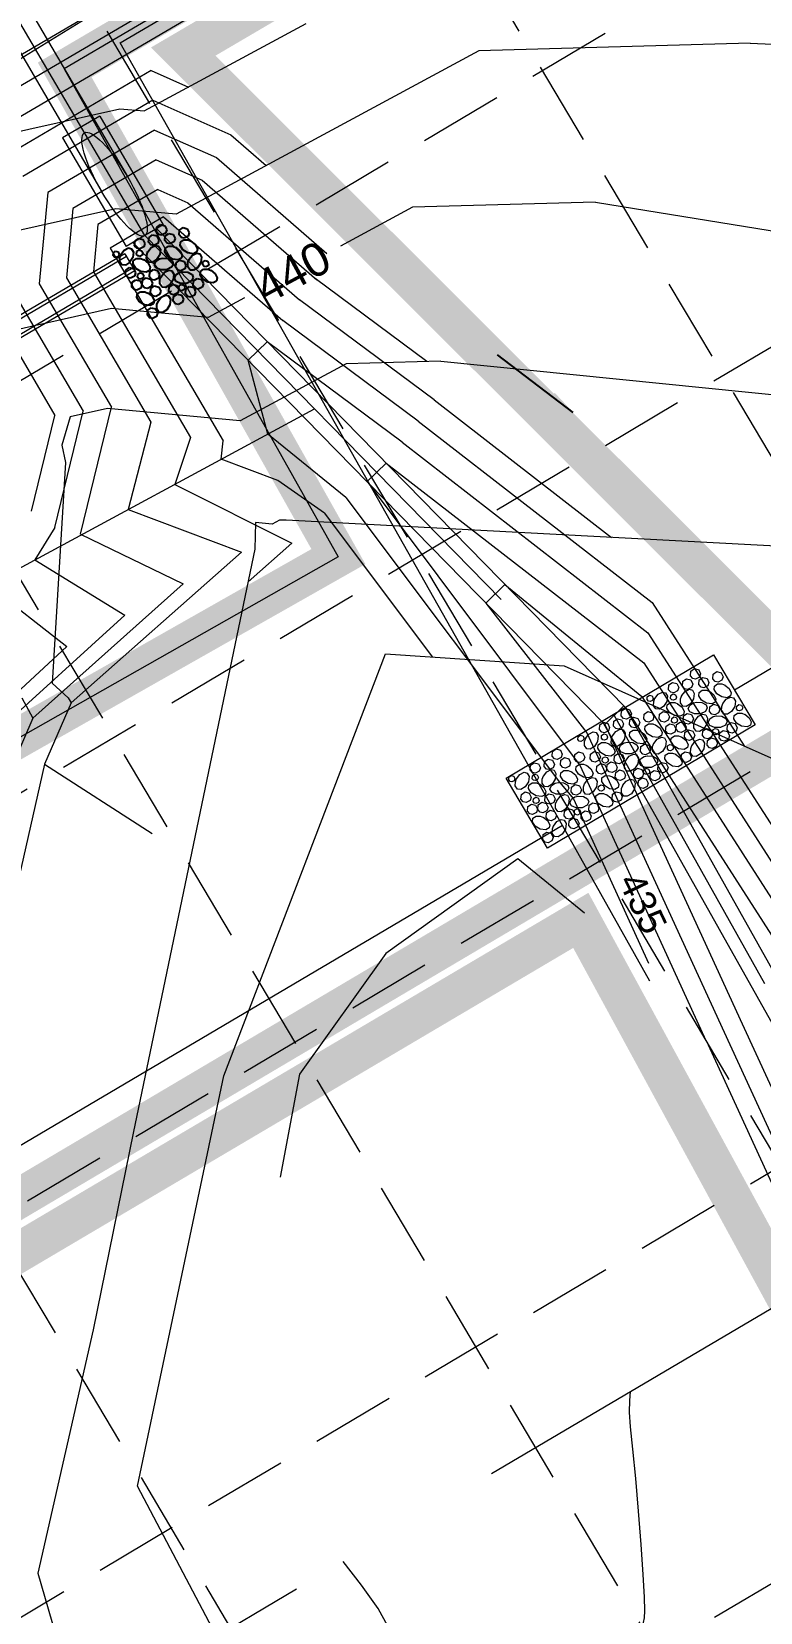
# Model space of a CAD drawing. Header units: inches. Extents: x 2527773 to 2531821, y 6906669 to 6910268.
# Drawn here: x 2529544.3 to 2529654.4, y 6908006.8 to 6908245.6 of the extents above; entities that cross this region are included whole.
import ezdxf
from ezdxf.enums import TextEntityAlignment as Align

# ---------------------------------------------------------------- set-up
doc = ezdxf.new("R2010")
doc.units = ezdxf.units.IN
doc.header["$MEASUREMENT"] = 0
for name, pattern in [('DASHED', [0.2286, 0.1524, -0.0762]), ('DGN Style 2', [85.538802, 51.323281, -34.215521]), ('DGN Style 4', [136.947622, 68.431042, -34.215521, 0.085539, -34.215521]), ('DGN Style 7', [171.077604, 76.984922, -34.215521, 25.661641, -34.215521]), ('HIDDEN', [0.009525, 0.00635, -0.003175])]:
    doc.linetypes.add(name, pattern=pattern)
for name, color, linetype, lineweight in [('CE-GRAD-CHAN-FLOW', 93, 'Continuous', 30), ('CE-GRADE-25128 - CE-GRAD-CHAN-FLOW', 93, 'Continuous', 30), ('CE-GRADE-25128 - CE-GRAD-CONT-MAJR-LABL-STD1', 1, 'Continuous', 30), ('CE-GRADE-25128 - CE-GRAD-CONT-MAJR-LINE', 1, 'Continuous', 80), ('CE-GRADE-25128 - CE-GRAD-CONT-MINR-LINE', 40, 'Continuous', 53), ('CE-GRADE-25128 - CE-GRAD-FLOW', 40, 'Continuous', 30), ('CE-PUTIL-25128 - CE-UTIL-STRM-RCP-CL3-48IN', 251, 'DGN Style 4', 13), ('CE-PUTIL-25128 - CE-UTIL-STRM-WALL', 251, 'Continuous', 13), ('CE-SITE-25128 - a-paving', 251, 'Continuous', 0), ('EC-SILTFENCE', 6, 'Continuous', 106), ('Level 13', 7, 'Continuous', 0), ('Level 55', 7, 'Continuous', 0), ('SV-topo-25128(old) - SV-TOPO-CONT-MINR-LINE', 253, 'DGN Style 2', 0)]:
    doc.layers.add(name, color=color, linetype=linetype, lineweight=lineweight)
for name, color, linetype in [('GRID', 254, 'HIDDEN'), ('LIMITS OF DISTURBANCE', 1, 'HIDDEN'), ('SILT FENCE', 200, 'Continuous')]:
    doc.layers.add(name, color=color, linetype=linetype)
doc.layers.add('SF-SHTS-CLIP-BDRY', color=253, linetype='DGN Style 2', lineweight=13, plot=False)
doc.styles.add('SC Dimension Text', font='Font 001.shx', dxfattribs={"height": 0.01})
doc.styles.get("Standard").update_dxf_attribs({"font": 'ARIAL.TTF'})
doc.styles.add('Style-Halff Sans', font='')
doc.styles.get('Style-Halff Sans').set_extended_font_data('Halff Sans')
doc.dimstyles.get("Standard").update_dxf_attribs({"dimtxt": 0.18, "dimasz": 0.18, "dimexe": 0.18, "dimexo": 0.0625, "dimgap": 0.09, "dimtad": 0, "dimtih": 1, "dimtoh": 1, "dimdec": 4, "dimzin": 0, "dimdsep": 46, "dimtxsty": 'SC Dimension Text', "dimcen": 0.09, "dimadec": 0, "dimazin": 0, "dimtfac": 1, "dimtdec": 4, "dimtofl": 0, "dimtmove": 0, "dimatfit": 3, "dimfxl": 0, "dimtolj": 1, "dimtzin": 0, "dimarcsym": 0})

# ---------------------------------------------------------------- blocks, each defined once
blk = doc.blocks.new('GRAVEL_1')
at = {"color": 0, "linetype": 'ByBlock', "lineweight": -2, "flags": 128}
for points in [[(1.8288, 66.672), (3.2814, 68.7384), (5.5998, 68.8698), (7.2108, 67.1994), (6.9786, 64.8576), (5.5458, 63.666), (3.2562, 63.8316), (2.1798, 64.8774), (1.8306, 66.672)], [(8.1, 64.0206), (12.627, 65.8152), (16.7868, 65.457), (18.7632, 63.5778), (18.7002, 60.2028), (15.6996, 56.367), (11.0646, 54.0486), (6.6942, 53.973), (4.2354, 55.7208), (4.0014, 59.2002), (5.9976, 62.3142), (8.2836, 64.1376)], [(20.0144, 57.0616), (21.467, 59.1262), (23.7854, 59.2594), (25.3982, 57.5872), (25.1642, 55.2472), (23.7332, 54.0556), (21.4436, 54.2212), (20.3654, 55.2652), (20.0162, 57.0598)], [(22.4388, 64.4616), (24.8598, 67.905), (28.7226, 68.1264), (31.41, 65.34), (31.0212, 61.4376), (28.6344, 59.4522), (24.8184, 59.7294), (23.0238, 61.47), (22.4406, 64.4616)], [(29.497, 53.9612), (34.024, 55.7558), (38.1838, 55.3958), (40.1602, 53.5166), (40.0972, 50.1416), (37.0966, 46.3076), (32.4598, 43.9892), (28.0912, 43.9118), (25.6306, 45.6596), (25.3984, 49.1408), (27.3946, 52.253), (29.6806, 54.0764)], [(34.5192, 60.86), (36.9384, 64.3034), (40.803, 64.523), (43.4904, 61.7384), (43.1016, 57.836), (40.7148, 55.8506), (36.8988, 56.126), (35.1042, 57.8666), (34.521, 60.86)], [(45.0558, 64.9854), (47.475, 68.4288), (51.3396, 68.6484), (54.0252, 65.8638), (53.6364, 61.9614), (51.2496, 59.976), (47.4354, 60.2514), (45.639, 61.992), (45.0576, 64.9854)], [(47.3328, 54.6786), (49.752, 58.122), (53.6166, 58.3416), (56.3022, 55.557), (55.9134, 51.6546), (53.5266, 49.6692), (49.7124, 49.9446), (47.9178, 51.6852), (47.3346, 54.6786)], [(60.5646, 52.5708), (62.9838, 56.0124), (66.8484, 56.2338), (69.534, 53.4492), (69.1452, 49.5468), (66.7584, 47.5596), (62.9442, 47.8368), (61.1496, 49.5774), (60.5664, 52.569)], [(2.3652, 46.7154), (4.7862, 50.1588), (8.649, 50.3784), (11.3364, 47.5938), (10.9476, 43.6914), (8.5608, 41.706), (4.7448, 41.9814), (2.9502, 43.7238), (2.367, 46.7154)], [(10.4144, 39.4616), (11.867, 41.5262), (14.1854, 41.6594), (15.7982, 39.9872), (15.5642, 37.6472), (14.1332, 36.4556), (11.8436, 36.6212), (10.7654, 37.6652), (10.4162, 39.4598)], [(22.9704, 49.8854), (24.7668, 45.3584), (24.4068, 41.1986), (22.5276, 39.2204), (19.1526, 39.2852), (15.3186, 42.284), (13.0002, 46.9208), (12.9228, 51.2912), (14.6706, 53.75), (18.1518, 53.9822), (21.264, 51.9878), (23.0874, 49.7018)], [(37.6777, 42.5825), (41.683, 39.8098), (43.6899, 36.1504), (43.2236, 33.4621), (40.3805, 31.6424), (35.5245, 32.0113), (31.025, 34.5843), (28.5373, 38.1763), (28.6267, 41.1931), (31.3944, 43.3174), (35.0902, 43.3843), (37.8754, 42.4936)], [(52.3692, 44.8704), (54.1638, 40.3434), (53.8038, 36.1836), (51.9246, 34.2072), (48.5496, 34.2702), (44.7156, 37.2708), (42.3972, 41.9076), (42.3198, 46.2762), (44.0676, 48.7368), (47.5488, 48.969), (50.661, 46.9746), (52.4844, 44.6886)], [(66.717, 42.6744), (68.5116, 38.1474), (68.1534, 33.9876), (66.2742, 32.0112), (62.8992, 32.0742), (59.0634, 35.0748), (56.7468, 39.7116), (56.6694, 44.0802), (58.4172, 46.5408), (61.8966, 46.773), (65.0106, 44.7786), (66.834, 42.4926)], [(1.6884, 34.7616), (4.1076, 38.2032), (7.9722, 38.4246), (10.6578, 35.64), (10.269, 31.7358), (7.8822, 29.7504), (4.0662, 30.0276), (2.2716, 31.7682), (1.6902, 34.7598)], [(10.3142, 31.3434), (12.7352, 34.785), (16.598, 35.0064), (19.2854, 32.2218), (18.8966, 28.3176), (16.5098, 26.3322), (12.6938, 26.6094), (10.8992, 28.35), (10.316, 31.3416)], [(19.4848, 34.5536), (21.9058, 37.997), (25.7686, 38.2184), (28.456, 35.432), (28.0672, 31.5296), (25.6804, 29.5442), (21.8644, 29.8214), (20.0698, 31.562), (19.4866, 34.5536)], [(28.305, 29.322), (32.832, 31.1166), (36.9918, 30.7566), (38.9682, 28.8774), (38.9052, 25.5024), (35.9046, 21.6684), (31.2678, 19.35), (26.8992, 19.2726), (24.4386, 21.0204), (24.2064, 24.5016), (26.2026, 27.6138), (28.4868, 29.4372)], [(43.405, 29.637), (45.8242, 33.0804), (49.6888, 33.3), (52.3744, 30.5154), (51.9856, 26.613), (49.5988, 24.6276), (45.7846, 24.903), (43.99, 26.6436), (43.4068, 29.6352)], [(56.9, 29.6206), (61.427, 31.4152), (65.5868, 31.057), (67.5632, 29.1778), (67.5002, 25.8028), (64.4996, 21.967), (59.8646, 19.6486), (55.4942, 19.573), (53.0354, 21.3208), (52.8014, 24.8002), (54.7976, 27.9142), (57.0836, 29.7376)], [(10.9332, 23.202), (12.7296, 18.675), (12.3696, 14.5152), (10.4904, 12.5388), (7.1154, 12.6018), (3.2796, 15.6024), (0.963, 20.2374), (0.8856, 24.6078), (2.6334, 27.0666), (6.1146, 27.3006), (9.2268, 25.3044), (11.0502, 23.0184)], [(12.9906, 21.616), (15.4116, 25.0594), (19.2762, 25.279), (21.9618, 22.4944), (21.573, 18.592), (19.1862, 16.6066), (15.3702, 16.882), (13.5756, 18.6226), (12.9924, 21.616)], [(27.3328, 14.6786), (29.752, 18.122), (33.6166, 18.3416), (36.3022, 15.557), (35.9134, 11.6546), (33.5266, 9.6692), (29.7124, 9.9446), (27.9178, 11.6852), (27.3346, 14.6786)], [(36.2288, 12.272), (37.6814, 14.3384), (39.9998, 14.4698), (41.6108, 12.7994), (41.3786, 10.4576), (39.9458, 9.266), (37.6562, 9.4316), (36.5798, 10.4774), (36.2306, 12.272)], [(46.4777, 23.3825), (50.483, 20.6098), (52.4899, 16.9504), (52.0236, 14.2621), (49.1805, 12.4424), (44.3245, 12.8113), (39.825, 15.3843), (37.3373, 18.9763), (37.4267, 21.9931), (40.1944, 24.1174), (43.8902, 24.1843), (46.6754, 23.2936)], [(68.472, 11.781), (70.2684, 7.254), (69.9084, 3.0942), (68.0292, 1.1178), (64.6542, 1.1808), (60.8184, 4.1814), (58.5018, 8.8182), (58.4244, 13.1868), (60.1722, 15.6474), (63.6534, 15.8796), (66.7656, 13.8852), (68.589, 11.5992)], [(64.8144, 19.4616), (66.267, 21.5262), (68.5854, 21.6594), (70.1982, 19.9872), (69.9642, 17.6472), (68.5332, 16.4556), (66.2436, 16.6212), (65.1654, 17.6652), (64.8162, 19.4598)], [(0.7254, 6.7032), (3.1464, 10.1466), (7.011, 10.3662), (9.6966, 7.5816), (9.3078, 3.6792), (6.921, 1.6938), (3.105, 1.9692), (1.3104, 3.7098), (0.729, 6.7032)], [(14.6826, 12.0114), (19.2114, 13.806), (23.3694, 13.446), (25.3458, 11.5668), (25.2828, 8.1918), (22.2822, 4.3578), (17.6472, 2.0394), (13.2768, 1.962), (10.818, 3.7098), (10.584, 7.191), (12.5802, 10.3032), (14.8662, 12.1266)], [(26.4078, 5.427), (28.8288, 8.8686), (32.6934, 9.09), (35.379, 6.3054), (34.9902, 2.4012), (32.6034, 0.4158), (28.7874, 0.693), (26.9928, 2.4336), (26.4114, 5.4252)], [(38.8944, 5.5692), (41.3154, 9.0108), (45.18, 9.2322), (47.8656, 6.4476), (47.4768, 2.5434), (45.09, 0.558), (41.274, 0.8352), (39.4794, 2.5758), (38.898, 5.5674)], [(48.2814, 8.0928), (50.7006, 11.5362), (54.5652, 11.7576), (57.2526, 8.9712), (56.8638, 5.0688), (54.4752, 3.0834), (50.661, 3.3606), (48.8664, 5.1012), (48.2832, 8.0928)]]:
    blk.add_lwpolyline(points, dxfattribs=at)

msp = doc.modelspace()

# ---------------------------------------------------------------- linework, layer by layer
at = {"color": 35, "lineweight": 0}
for p, q in [((2529539.26, 6908239.5), (2529560.26, 6908252.43)), ((2529561.31, 6908233.65), (2529585.8, 6908246.86)), ((2529611.89, 6908242.73), (2529566.16, 6908218.04)), ((2529652.9, 6908243.88), (2529611.89, 6908242.73)), ((2529652.9, 6908243.88), (2529741.58, 6908239.91)), ((2529536.85, 6908229.31), (2529557.64, 6908233.99)), ((2529557.64, 6908233.99), (2529561.31, 6908233.65)), ((2529557.03, 6908218.89), (2529524.53, 6908211.58)), ((2529566.16, 6908218.04), (2529557.03, 6908218.89)), ((2529601.86, 6908219.1), (2529591, 6908213.24)), ((2529629.53, 6908219.87), (2529601.86, 6908219.1)), ((2529629.53, 6908219.87), (2529797.47, 6908192.73)), ((2529556.41, 6908203.79), (2529537.35, 6908199.51)), ((2529571, 6908202.44), (2529556.41, 6908203.79)), ((2529576.49, 6908205.4), (2529571, 6908202.44)), ((2529591.83, 6908195.47), (2529575.84, 6908186.83)), ((2529606.17, 6908195.87), (2529591.83, 6908195.47)), ((2529606.17, 6908195.87), (2529730.03, 6908183.39)), ((2529550.17, 6908187.43), (2529548.91, 6908183.19)), ((2529555.79, 6908188.69), (2529550.17, 6908187.43)), ((2529575.84, 6908186.83), (2529555.79, 6908188.69)), ((2529548.91, 6908183.19), (2529549.42, 6908180.57)), ((2529549.42, 6908180.57), (2529547.42, 6908147.23)), ((2529578.13, 6908171.47), (2529578.07, 6908167.46)), ((2529580.68, 6908171.23), (2529578.13, 6908171.47)), ((2529581.8, 6908171.83), (2529580.68, 6908171.23)), ((2529582.8, 6908171.86), (2529581.8, 6908171.83)), ((2529680.35, 6908166.62), (2529582.8, 6908171.86)), ((2529578.07, 6908167.46), (2529559.7, 6908079.49)), ((2529573.38, 6908087.89), (2529597.79, 6908151.65)), ((2529597.79, 6908151.65), (2529624.8, 6908149.84)), ((2529624.8, 6908149.84), (2529659.83, 6908134.25)), ((2529547.42, 6908147.23), (2529549.86, 6908145.02)), ((2529542.83, 6908145.01), (2529544.53, 6908141.94)), ((2529550.3, 6908144.23), (2529546.28, 6908135)), ((2529549.86, 6908145.02), (2529550.3, 6908144.23)), ((2529544.53, 6908141.94), (2529529.03, 6908106.34)), ((2529546.28, 6908135), (2529539.26, 6908104.22)), ((2529546.28, 6908135), (2529562.53, 6908124.52)), ((2529617.77, 6908120.66), (2529597.86, 6908106.4)), ((2529627.85, 6908112.48), (2529617.77, 6908120.66)), ((2529597.86, 6908106.4), (2529584.8, 6908088.15)), ((2529560.33, 6908025.9), (2529573.38, 6908087.89)), ((2529584.8, 6908088.15), (2529581.89, 6908072.57)), ((2529559.7, 6908079.49), (2529553.61, 6908049.52)), ((2529553.61, 6908049.52), (2529545.24, 6908012.76)), ((2529575.19, 6907997.68), (2529560.33, 6908025.9)), ((2529545.24, 6908012.76), (2529553.31, 6907985.16))]:
    msp.add_line(p, q, dxfattribs=at)
at = {"color": 1}
for p, q in [((2529563.2, 6908215.39), (2529563.25, 6908216.11)), ((2529563.25, 6908216.11), (2529563.8, 6908216.49)), ((2529563.8, 6908216.49), (2529564.45, 6908216.31)), ((2529564.45, 6908216.31), (2529564.74, 6908215.7)), ((2529564.74, 6908215.7), (2529564.56, 6908215.19)), ((2529566.6, 6908214.92), (2529566.65, 6908215.65)), ((2529566.65, 6908215.65), (2529567.21, 6908216.03)), ((2529567.21, 6908216.03), (2529567.85, 6908215.85)), ((2529567.85, 6908215.85), (2529568.14, 6908215.24)), ((2529559.89, 6908213.3), (2529559.95, 6908214.03)), ((2529560.25, 6908212.91), (2529559.89, 6908213.3)), ((2529559.95, 6908214.03), (2529560.5, 6908214.4)), ((2529560.5, 6908214.4), (2529561.14, 6908214.23)), ((2529561.14, 6908214.23), (2529561.43, 6908213.61)), ((2529561.43, 6908213.61), (2529561.26, 6908213.11)), ((2529562, 6908213.84), (2529562.06, 6908214.56)), ((2529562.36, 6908213.45), (2529562, 6908213.84)), ((2529562.06, 6908214.56), (2529562.61, 6908214.94)), ((2529562.78, 6908213.35), (2529562.36, 6908213.45)), ((2529562.38, 6908213.04), (2529563.03, 6908213.35)), ((2529562.61, 6908214.94), (2529563.26, 6908214.77)), ((2529563.37, 6908213.65), (2529562.78, 6908213.35)), ((2529563.03, 6908213.35), (2529563.49, 6908213.25)), ((2529563.55, 6908214.99), (2529563.2, 6908215.39)), ((2529563.26, 6908214.77), (2529563.54, 6908214.15)), ((2529563.54, 6908214.15), (2529563.37, 6908213.65)), ((2529563.49, 6908213.25), (2529563.78, 6908212.75)), ((2529563.97, 6908214.9), (2529563.55, 6908214.99)), ((2529564.56, 6908215.19), (2529563.97, 6908214.9)), ((2529564.45, 6908214.06), (2529564.5, 6908214.79)), ((2529564.8, 6908213.67), (2529564.45, 6908214.06)), ((2529564.5, 6908214.79), (2529565.06, 6908215.16)), ((2529564.5, 6908212.89), (2529564.99, 6908213.23)), ((2529565.23, 6908213.57), (2529564.8, 6908213.67)), ((2529564.99, 6908213.23), (2529565.63, 6908213.21)), ((2529565.06, 6908215.16), (2529565.7, 6908214.99)), ((2529565.82, 6908213.87), (2529565.23, 6908213.57)), ((2529565.63, 6908213.21), (2529566.1, 6908213.04)), ((2529565.7, 6908214.99), (2529565.99, 6908214.38)), ((2529565.99, 6908214.38), (2529565.82, 6908213.87)), ((2529566.95, 6908214.53), (2529566.6, 6908214.92)), ((2529566.78, 6908213.32), (2529566.82, 6908213.84)), ((2529567.18, 6908212.68), (2529566.78, 6908213.32)), ((2529566.82, 6908213.84), (2529567.31, 6908214.18)), ((2529567.37, 6908214.43), (2529566.95, 6908214.53)), ((2529567.31, 6908214.18), (2529567.95, 6908214.16)), ((2529567.96, 6908214.73), (2529567.37, 6908214.43)), ((2529567.95, 6908214.16), (2529568.42, 6908213.99)), ((2529568.14, 6908215.24), (2529567.96, 6908214.73)), ((2529568.39, 6908214), (2529569.06, 6908213.49)), ((2529569.06, 6908213.49), (2529569.38, 6908212.84)), ((2529556.64, 6908211.8), (2529556.67, 6908212.23)), ((2529556.85, 6908211.56), (2529556.64, 6908211.8)), ((2529556.67, 6908212.23), (2529557.01, 6908212.46)), ((2529557.11, 6908211.5), (2529556.85, 6908211.56)), ((2529557.01, 6908212.46), (2529557.39, 6908212.35)), ((2529557.46, 6908211.68), (2529557.11, 6908211.5)), ((2529557.39, 6908212.35), (2529557.57, 6908211.98)), ((2529557.57, 6908211.98), (2529557.46, 6908211.68)), ((2529557.63, 6908210.88), (2529557.65, 6908211.52)), ((2529557.97, 6908210.39), (2529557.63, 6908210.88)), ((2529557.65, 6908211.52), (2529557.82, 6908211.99)), ((2529557.81, 6908211.96), (2529558.32, 6908212.63)), ((2529558.32, 6908212.63), (2529558.97, 6908212.95)), ((2529558.97, 6908212.95), (2529559.43, 6908212.84)), ((2529559.61, 6908211.5), (2529559.13, 6908210.75)), ((2529559.43, 6908212.84), (2529559.72, 6908212.34)), ((2529559.72, 6908212.34), (2529559.61, 6908211.5)), ((2529559.65, 6908210.5), (2529559.69, 6908211.02)), ((2529559.69, 6908211.02), (2529560.19, 6908211.37)), ((2529560.19, 6908211.99), (2529560.22, 6908212.42)), ((2529560.4, 6908211.75), (2529560.19, 6908211.99)), ((2529560.19, 6908211.37), (2529560.83, 6908211.35)), ((2529560.22, 6908212.42), (2529560.55, 6908212.65)), ((2529560.67, 6908212.81), (2529560.25, 6908212.91)), ((2529560.66, 6908211.69), (2529560.4, 6908211.75)), ((2529560.55, 6908212.65), (2529560.94, 6908212.54)), ((2529561.01, 6908211.87), (2529560.66, 6908211.69)), ((2529561.26, 6908213.11), (2529560.67, 6908212.81)), ((2529560.83, 6908211.35), (2529561.3, 6908211.17)), ((2529560.94, 6908212.54), (2529561.12, 6908212.18)), ((2529561.12, 6908212.18), (2529561.01, 6908211.87)), ((2529561.27, 6908211.19), (2529561.94, 6908210.68)), ((2529561.69, 6908211.29), (2529561.71, 6908211.93)), ((2529562.04, 6908210.8), (2529561.69, 6908211.29)), ((2529561.71, 6908211.93), (2529561.89, 6908212.4)), ((2529561.87, 6908212.37), (2529562.38, 6908213.04)), ((2529562.56, 6908210.76), (2529562.04, 6908210.8)), ((2529563.2, 6908211.16), (2529562.56, 6908210.76)), ((2529562.88, 6908210.4), (2529563.1, 6908210.96)), ((2529563.1, 6908210.96), (2529563.64, 6908211.3)), ((2529563.68, 6908211.91), (2529563.2, 6908211.16)), ((2529563.64, 6908211.3), (2529564.13, 6908211.41)), ((2529563.78, 6908212.75), (2529563.68, 6908211.91)), ((2529564.1, 6908211.41), (2529564.94, 6908211.36)), ((2529564.46, 6908212.37), (2529564.5, 6908212.89)), ((2529564.85, 6908211.73), (2529564.46, 6908212.37)), ((2529565.61, 6908211.25), (2529564.85, 6908211.73)), ((2529564.94, 6908211.36), (2529565.56, 6908210.99)), ((2529565.56, 6908210.99), (2529565.73, 6908210.55)), ((2529566.45, 6908211.14), (2529565.61, 6908211.25)), ((2529566.07, 6908213.05), (2529566.74, 6908212.54)), ((2529566.15, 6908210.73), (2529566.7, 6908211.1)), ((2529566.95, 6908211.43), (2529566.45, 6908211.14)), ((2529566.7, 6908211.1), (2529567.35, 6908210.93)), ((2529566.74, 6908212.54), (2529567.05, 6908211.89)), ((2529567.05, 6908211.89), (2529566.95, 6908211.43)), ((2529567.93, 6908212.2), (2529567.18, 6908212.68)), ((2529567.35, 6908210.93), (2529567.63, 6908210.31)), ((2529568.77, 6908212.09), (2529567.93, 6908212.2)), ((2529567.94, 6908210.76), (2529568.11, 6908211.23)), ((2529568.1, 6908211.2), (2529568.61, 6908211.87)), ((2529568.61, 6908211.87), (2529569.26, 6908212.18)), ((2529569.27, 6908212.38), (2529568.77, 6908212.09)), ((2529569.26, 6908212.18), (2529569.72, 6908212.08)), ((2529569.38, 6908212.84), (2529569.27, 6908212.38)), ((2529569.72, 6908212.08), (2529570.01, 6908211.57)), ((2529570.01, 6908211.57), (2529569.9, 6908210.74)), ((2529570.17, 6908210.39), (2529570.2, 6908210.83)), ((2529570.2, 6908210.83), (2529570.54, 6908211.06)), ((2529570.54, 6908211.06), (2529570.92, 6908210.95)), ((2529570.92, 6908210.95), (2529571.1, 6908210.58)), ((2529558.49, 6908210.35), (2529557.97, 6908210.39)), ((2529559.13, 6908210.75), (2529558.49, 6908210.35)), ((2529558.49, 6908208.89), (2529558.55, 6908209.61)), ((2529558.85, 6908208.49), (2529558.49, 6908208.89)), ((2529558.55, 6908209.61), (2529559.1, 6908209.99)), ((2529559.27, 6908208.4), (2529558.85, 6908208.49)), ((2529559.1, 6908209.99), (2529559.75, 6908209.81)), ((2529559.86, 6908208.69), (2529559.27, 6908208.4)), ((2529560.05, 6908209.86), (2529559.65, 6908210.5)), ((2529559.75, 6908209.81), (2529560.04, 6908209.2)), ((2529560.04, 6908209.2), (2529559.86, 6908208.69)), ((2529560.81, 6908209.38), (2529560.05, 6908209.86)), ((2529560.33, 6908208.53), (2529560.36, 6908208.96)), ((2529560.54, 6908208.29), (2529560.33, 6908208.53)), ((2529560.36, 6908208.96), (2529560.7, 6908209.19)), ((2529560.7, 6908209.19), (2529561.08, 6908209.08)), ((2529561.15, 6908208.41), (2529560.8, 6908208.23)), ((2529561.64, 6908209.28), (2529560.81, 6908209.38)), ((2529561.08, 6908209.08), (2529561.26, 6908208.71)), ((2529561.09, 6908208.04), (2529561.64, 6908208.42)), ((2529561.26, 6908208.71), (2529561.15, 6908208.41)), ((2529562.15, 6908209.57), (2529561.64, 6908209.28)), ((2529561.64, 6908208.42), (2529562.29, 6908208.24)), ((2529561.94, 6908210.68), (2529562.25, 6908210.03)), ((2529562.11, 6908208.6), (2529562.17, 6908209.33)), ((2529562.46, 6908208.21), (2529562.11, 6908208.6)), ((2529562.25, 6908210.03), (2529562.15, 6908209.57)), ((2529562.17, 6908209.33), (2529562.72, 6908209.71)), ((2529562.72, 6908209.71), (2529563.36, 6908209.53)), ((2529563.13, 6908209.95), (2529562.88, 6908210.4)), ((2529563.48, 6908208.41), (2529562.89, 6908208.11)), ((2529563.82, 6908209.63), (2529563.13, 6908209.95)), ((2529563.36, 6908209.53), (2529563.65, 6908208.92)), ((2529563.65, 6908208.92), (2529563.48, 6908208.41)), ((2529563.72, 6908208.17), (2529563.9, 6908208.65)), ((2529564.72, 6908209.65), (2529563.82, 6908209.63)), ((2529563.88, 6908208.61), (2529564.4, 6908209.28)), ((2529564.4, 6908209.28), (2529565.04, 6908209.6)), ((2529565.47, 6908210.03), (2529564.72, 6908209.65)), ((2529565.04, 6908209.6), (2529565.5, 6908209.49)), ((2529565.73, 6908210.55), (2529565.47, 6908210.03)), ((2529565.5, 6908209.49), (2529565.79, 6908208.99)), ((2529565.79, 6908208.99), (2529565.69, 6908208.15)), ((2529565.89, 6908208.34), (2529566.11, 6908208.9)), ((2529566.09, 6908210), (2529566.15, 6908210.73)), ((2529566.45, 6908209.61), (2529566.09, 6908210)), ((2529566.11, 6908208.9), (2529566.65, 6908209.24)), ((2529566.87, 6908209.51), (2529566.45, 6908209.61)), ((2529566.65, 6908209.24), (2529567.14, 6908209.35)), ((2529567.46, 6908209.81), (2529566.87, 6908209.51)), ((2529567.11, 6908209.35), (2529567.95, 6908209.29)), ((2529567.63, 6908210.31), (2529567.46, 6908209.81)), ((2529567.92, 6908210.12), (2529567.94, 6908210.76)), ((2529568.26, 6908209.62), (2529567.92, 6908210.12)), ((2529567.95, 6908209.29), (2529568.57, 6908208.93)), ((2529568.78, 6908209.58), (2529568.26, 6908209.62)), ((2529568.74, 6908208.49), (2529568.48, 6908207.97)), ((2529568.57, 6908208.93), (2529568.74, 6908208.49)), ((2529569.42, 6908209.98), (2529568.78, 6908209.58)), ((2529569.9, 6908210.74), (2529569.42, 6908209.98)), ((2529569.78, 6908208.9), (2529569.82, 6908209.42)), ((2529570.18, 6908208.26), (2529569.78, 6908208.9)), ((2529569.82, 6908209.42), (2529570.32, 6908209.76)), ((2529570.38, 6908210.16), (2529570.17, 6908210.39)), ((2529570.32, 6908209.76), (2529570.96, 6908209.74)), ((2529570.64, 6908210.1), (2529570.38, 6908210.16)), ((2529570.99, 6908210.28), (2529570.64, 6908210.1)), ((2529570.96, 6908209.74), (2529571.43, 6908209.56)), ((2529571.1, 6908210.58), (2529570.99, 6908210.28)), ((2529571.4, 6908209.58), (2529572.06, 6908209.07)), ((2529572.06, 6908209.07), (2529572.38, 6908208.42)), ((2529572.38, 6908208.42), (2529572.28, 6908207.96)), ((2529559.46, 6908207.05), (2529559.51, 6908207.78)), ((2529559.81, 6908206.66), (2529559.46, 6908207.05)), ((2529559.51, 6908207.78), (2529560.06, 6908208.16)), ((2529560.23, 6908206.56), (2529559.81, 6908206.66)), ((2529560.06, 6908208.16), (2529560.71, 6908207.98)), ((2529560.82, 6908206.86), (2529560.23, 6908206.56)), ((2529560.24, 6908205.48), (2529560.28, 6908206)), ((2529560.28, 6908206), (2529560.77, 6908206.34)), ((2529560.8, 6908208.23), (2529560.54, 6908208.29)), ((2529560.71, 6908207.98), (2529561, 6908207.37)), ((2529560.77, 6908206.34), (2529561.41, 6908206.32)), ((2529561, 6908207.37), (2529560.82, 6908206.86)), ((2529561.04, 6908207.31), (2529561.09, 6908208.04)), ((2529561.39, 6908206.92), (2529561.04, 6908207.31)), ((2529561.81, 6908206.82), (2529561.39, 6908206.92)), ((2529561.41, 6908206.32), (2529561.89, 6908206.15)), ((2529562.4, 6908207.12), (2529561.81, 6908206.82)), ((2529561.85, 6908206.16), (2529562.52, 6908205.65)), ((2529562.29, 6908208.24), (2529562.58, 6908207.63)), ((2529562.3, 6908206.11), (2529562.35, 6908206.84)), ((2529562.65, 6908205.72), (2529562.3, 6908206.11)), ((2529562.35, 6908206.84), (2529562.91, 6908207.21)), ((2529562.58, 6908207.63), (2529562.4, 6908207.12)), ((2529562.89, 6908208.11), (2529562.46, 6908208.21)), ((2529562.91, 6908207.21), (2529563.55, 6908207.04)), ((2529563.55, 6908207.04), (2529563.84, 6908206.42)), ((2529563.84, 6908206.42), (2529563.66, 6908205.92)), ((2529563.71, 6908207.53), (2529563.72, 6908208.17)), ((2529564.05, 6908207.04), (2529563.71, 6908207.53)), ((2529564.57, 6908207), (2529564.05, 6908207.04)), ((2529565.21, 6908207.4), (2529564.57, 6908207)), ((2529565.04, 6908206.36), (2529565.09, 6908207.08)), ((2529565.39, 6908205.96), (2529565.04, 6908206.36)), ((2529565.09, 6908207.08), (2529565.65, 6908207.46)), ((2529565.69, 6908208.15), (2529565.21, 6908207.4)), ((2529565.65, 6908207.46), (2529566.29, 6908207.28)), ((2529565.78, 6908205.63), (2529566.33, 6908206)), ((2529566.4, 6908206.16), (2529565.81, 6908205.87)), ((2529566.14, 6908207.88), (2529565.89, 6908208.34)), ((2529566.83, 6908207.57), (2529566.14, 6908207.88)), ((2529566.29, 6908207.28), (2529566.58, 6908206.67)), ((2529566.33, 6908206), (2529566.98, 6908205.83)), ((2529566.58, 6908206.67), (2529566.4, 6908206.16)), ((2529566.57, 6908206.79), (2529566.61, 6908207.22)), ((2529566.78, 6908206.55), (2529566.57, 6908206.79)), ((2529566.61, 6908207.22), (2529566.94, 6908207.45)), ((2529567.04, 6908206.5), (2529566.78, 6908206.55)), ((2529567.73, 6908207.59), (2529566.83, 6908207.57)), ((2529566.94, 6908207.45), (2529567.32, 6908207.35)), ((2529567.39, 6908206.67), (2529567.04, 6908206.5)), ((2529567.32, 6908207.35), (2529567.5, 6908206.98)), ((2529567.5, 6908206.98), (2529567.39, 6908206.67)), ((2529567.56, 6908206.03), (2529567.62, 6908206.76)), ((2529567.92, 6908205.64), (2529567.56, 6908206.03)), ((2529567.62, 6908206.76), (2529568.17, 6908207.13)), ((2529568.48, 6908207.97), (2529567.73, 6908207.59)), ((2529568.17, 6908207.13), (2529568.82, 6908206.96)), ((2529568.73, 6908207.24), (2529568.78, 6908207.97)), ((2529569.08, 6908206.85), (2529568.73, 6908207.24)), ((2529568.78, 6908207.97), (2529569.34, 6908208.34)), ((2529568.82, 6908206.96), (2529569.1, 6908206.35)), ((2529569.1, 6908206.35), (2529568.93, 6908205.84)), ((2529569.5, 6908206.75), (2529569.08, 6908206.85)), ((2529569.34, 6908208.34), (2529569.98, 6908208.17)), ((2529570.09, 6908207.05), (2529569.5, 6908206.75)), ((2529569.98, 6908208.17), (2529570.27, 6908207.55)), ((2529570.27, 6908207.55), (2529570.09, 6908207.05)), ((2529570.94, 6908207.77), (2529570.18, 6908208.26)), ((2529571.77, 6908207.67), (2529570.94, 6908207.77)), ((2529572.28, 6908207.96), (2529571.77, 6908207.67)), ((2529560.64, 6908204.84), (2529560.24, 6908205.48)), ((2529561.39, 6908204.36), (2529560.64, 6908204.84)), ((2529562.23, 6908204.25), (2529561.39, 6908204.36)), ((2529561.86, 6908203.54), (2529562.41, 6908203.91)), ((2529562.73, 6908204.54), (2529562.23, 6908204.25)), ((2529562.41, 6908203.91), (2529563.06, 6908203.74)), ((2529562.52, 6908205.65), (2529562.84, 6908205)), ((2529563.07, 6908205.62), (2529562.65, 6908205.72)), ((2529562.84, 6908205), (2529562.73, 6908204.54)), ((2529563.06, 6908203.74), (2529563.35, 6908203.12)), ((2529563.66, 6908205.92), (2529563.07, 6908205.62)), ((2529563.22, 6908203.76), (2529563.24, 6908204.4)), ((2529563.57, 6908203.26), (2529563.22, 6908203.76)), ((2529563.24, 6908204.4), (2529563.42, 6908204.87)), ((2529563.4, 6908204.84), (2529563.91, 6908205.5)), ((2529563.91, 6908205.5), (2529564.56, 6908205.82)), ((2529564.73, 6908203.62), (2529564.09, 6908203.22)), ((2529564.56, 6908205.82), (2529565.02, 6908205.72)), ((2529565.21, 6908204.38), (2529564.73, 6908203.62)), ((2529565.02, 6908205.72), (2529565.31, 6908205.21)), ((2529565.31, 6908205.21), (2529565.21, 6908204.38)), ((2529565.81, 6908205.87), (2529565.39, 6908205.96)), ((2529565.73, 6908204.9), (2529565.78, 6908205.63)), ((2529566.08, 6908204.51), (2529565.73, 6908204.9)), ((2529566.5, 6908204.41), (2529566.08, 6908204.51)), ((2529567.09, 6908204.71), (2529566.5, 6908204.41)), ((2529566.98, 6908205.83), (2529567.27, 6908205.22)), ((2529567.27, 6908205.22), (2529567.09, 6908204.71)), ((2529568.34, 6908205.54), (2529567.92, 6908205.64)), ((2529568.93, 6908205.84), (2529568.34, 6908205.54)), ((2529561.81, 6908202.81), (2529561.86, 6908203.54)), ((2529562.16, 6908202.42), (2529561.81, 6908202.81)), ((2529562.58, 6908202.32), (2529562.16, 6908202.42)), ((2529563.17, 6908202.62), (2529562.58, 6908202.32)), ((2529563.35, 6908203.12), (2529563.17, 6908202.62)), ((2529564.09, 6908203.22), (2529563.57, 6908203.26))]:
    msp.add_line(p, q, dxfattribs=at)
at = {"layer": 'CE-GRAD-CHAN-FLOW', "lineweight": 0}
msp.add_line((2529821, 6907802.22), (2529630.76, 6908141.17), dxfattribs=at)
at = {"layer": 'CE-GRADE-25128 - CE-GRAD-CHAN-FLOW', "color": 5, "lineweight": 0}
for p, q in [((2529563.19, 6908215.87), (2529633.99, 6908143.59)), ((2529559.63, 6908213.78), (2529630.76, 6908141.17)), ((2529824.21, 6907804.67), (2529633.99, 6908143.59))]:
    msp.add_line(p, q, dxfattribs=at)
at = {"layer": 'CE-GRADE-25128 - CE-GRAD-CHAN-FLOW', "color": 5, "linetype": 'DGN Style 7', "lineweight": 0}
for p, q in [((2529561.41, 6908214.83), (2529632.37, 6908142.38)), ((2529227.92, 6907994.82), (2529587.06, 6908188.64)), ((2529822.6, 6907803.44), (2529632.37, 6908142.38))]:
    msp.add_line(p, q, dxfattribs=at)
at = {"layer": 'CE-GRADE-25128 - CE-GRAD-CONT-MAJR-LINE', "color": 35, "linetype": 'Continuous', "lineweight": 0}
for p, q in [((2529657.84, 6908309.6), (2529527.83, 6908233.4)), ((2529562.91, 6908230.77), (2529546.78, 6908221.32)), ((2529562.91, 6908230.77), (2529572.25, 6908226.62)), ((2529572.25, 6908226.62), (2529588.94, 6908212.13)), ((2529546.78, 6908221.32), (2529545.47, 6908207.52)), ((2529545.47, 6908207.52), (2529556.37, 6908188.92)), ((2529551.7, 6908169.72), (2529556.37, 6908188.92)), ((2529597.88, 6908180.45), (2529595.02, 6908177.66)), ((2529597.88, 6908180.45), (2529636.83, 6908150.27)), ((2529595.02, 6908177.66), (2529627.21, 6908134.73)), ((2529636.83, 6908150.27), (2529666.37, 6908104.24)), ((2529627.21, 6908134.73), (2529646.22, 6908093.25)), ((2529646.23, 6908093.24), (2529658.15, 6908067.34))]:
    msp.add_line(p, q, dxfattribs=at)
at = {"layer": 'CE-GRADE-25128 - CE-GRAD-CONT-MAJR-LINE', "color": 35, "linetype": 'Continuous', "lineweight": 0, "flags": 128}
msp.add_lwpolyline([(2529551.7, 6908169.72), (2529567.22, 6908162.23), (2529544.53, 6908141.94)], dxfattribs=at)
at = {"layer": 'CE-GRADE-25128 - CE-GRAD-CONT-MINR-LINE', "color": 35, "linetype": 'Continuous', "lineweight": 0}
for p, q in [((2529590.84, 6908265.69), (2529531.62, 6908230.98)), ((2529581.57, 6908255.62), (2529535.41, 6908228.56)), ((2529562.41, 6908239.75), (2529539.2, 6908226.15)), ((2529562.41, 6908239.75), (2529568.01, 6908237.26)), ((2529562.66, 6908235.26), (2529542.99, 6908223.73)), ((2529562.66, 6908235.26), (2529574.42, 6908230.03)), ((2529574.42, 6908230.03), (2529579.77, 6908225.39)), ((2529563.16, 6908226.28), (2529550.56, 6908218.9)), ((2529563.16, 6908226.28), (2529570.08, 6908223.2)), ((2529570.08, 6908223.2), (2529587.43, 6908208.14)), ((2529563.41, 6908221.79), (2529554.35, 6908216.48)), ((2529563.41, 6908221.79), (2529567.91, 6908219.79)), ((2529550.56, 6908218.9), (2529549.57, 6908208.43)), ((2529567.91, 6908219.79), (2529584.81, 6908205.12)), ((2529554.35, 6908216.48), (2529553.67, 6908209.34)), ((2529564.26, 6908217.66), (2529556.2, 6908212.93)), ((2529564.26, 6908217.66), (2529582.3, 6908202)), ((2529556.2, 6908212.93), (2529573.26, 6908183.83)), ((2529549.57, 6908208.43), (2529562.33, 6908186.65)), ((2529553.67, 6908209.34), (2529568.35, 6908184.3)), ((2529541.36, 6908206.61), (2529552.1, 6908188.29)), ((2529604.04, 6908195.81), (2529587.19, 6908208.33)), ((2529537.26, 6908205.71), (2529547.83, 6908187.66)), ((2529605.16, 6908189.99), (2529584.81, 6908205.12)), ((2529602.74, 6908186.8), (2529582.3, 6908202)), ((2529579.91, 6908198.79), (2529577.06, 6908195.99)), ((2529600.33, 6908183.62), (2529579.91, 6908198.79)), ((2529605.16, 6908189.99), (2529631.96, 6908169.22)), ((2529544.32, 6908173.22), (2529547.83, 6908187.66)), ((2529547.83, 6908170.73), (2529552.1, 6908188.29)), ((2529562.33, 6908186.65), (2529558.9, 6908173.44)), ((2529602.74, 6908186.8), (2529638.09, 6908159.41)), ((2529568.35, 6908184.3), (2529565.94, 6908177.24)), ((2529600.33, 6908183.62), (2529637.46, 6908154.84)), ((2529591.82, 6908175.26), (2529624.08, 6908132.24)), ((2529588.59, 6908172.9), (2529604.87, 6908151.18)), ((2529547.83, 6908170.73), (2529544.82, 6908165.84)), ((2529615.84, 6908162.12), (2529612.98, 6908159.32)), ((2529615.84, 6908162.12), (2529636.51, 6908145.21)), ((2529612.98, 6908159.32), (2529628.21, 6908139.73)), ((2529638.09, 6908159.41), (2529652, 6908137.73)), ((2529637.46, 6908154.84), (2529668.9, 6908105.86)), ((2529636.51, 6908145.21), (2529663.85, 6908102.62)), ((2529633.8, 6908143.78), (2529630.94, 6908140.98)), ((2529633.99, 6908143.59), (2529661.32, 6908101)), ((2529628.21, 6908139.73), (2529648.95, 6908094.5)), ((2529630.94, 6908140.98), (2529651.68, 6908095.75)), ((2529624.08, 6908132.24), (2529626.2, 6908129.73)), ((2529626.2, 6908129.73), (2529637.56, 6908104.94)), ((2529648.95, 6908094.49), (2529671.1, 6908046.37)), ((2529651.68, 6908095.75), (2529672.52, 6908050.47))]:
    msp.add_line(p, q, dxfattribs=at)
at = {"layer": 'CE-GRADE-25128 - CE-GRAD-CONT-MINR-LINE', "color": 35, "linetype": 'Continuous', "lineweight": 0, "flags": 128}
for points in [[(2529591.82, 6908175.26), (2529580.02, 6908184.84), (2529577.06, 6908195.99)], [(2529588.59, 6908172.9), (2529581.54, 6908177.81), (2529572.98, 6908181.04), (2529573.26, 6908183.83)], [(2529565.94, 6908177.24), (2529583.64, 6908168.38), (2529577.04, 6908162.54)], [(2529558.9, 6908173.44), (2529576.02, 6908166.98), (2529550.3, 6908144.23)], [(2529544.82, 6908165.84), (2529558.42, 6908157.48), (2529538.75, 6908139.65)], [(2529537.78, 6908162.04), (2529549.62, 6908152.73), (2529532.98, 6908137.36)]]:
    msp.add_lwpolyline(points, dxfattribs=at)
at = {"layer": 'CE-PUTIL-25128 - CE-UTIL-STRM-RCP-CL3-48IN', "color": 5, "lineweight": 0, "flags": 128}
msp.add_lwpolyline([(2529561.41, 6908214.83), (2529536.11, 6908257.98), (2530601.3, 6908882.4)], dxfattribs=at)
at = {"layer": 'CE-PUTIL-25128 - CE-UTIL-STRM-WALL', "color": 5, "lineweight": 0}
for p, q in [((2529539.73, 6908256.26), (2529558.8, 6908223.73)), ((2529535.84, 6908253.99), (2529554.92, 6908221.45)), ((2529554.61, 6908232.86), (2529549, 6908229.57)), ((2529554.61, 6908232.86), (2529564.21, 6908216.47)), ((2529549, 6908229.57), (2529558.61, 6908213.18)), ((2529564.21, 6908216.47), (2529558.61, 6908213.18))]:
    msp.add_line(p, q, dxfattribs=at)
msp.add_ellipse((2529556.86, 6908222.59), major_axis=(-4.55, 7.76), ratio=0.25, dxfattribs=at)
at = {"layer": 'CE-SITE-25128 - a-paving', "lineweight": 0, "ltscale": 0.273403}
for p, q in [((2529558.42, 6908212.09), (2529490.54, 6908172.29)), ((2529558.68, 6908211.66), (2529490.54, 6908171.71)), ((2529558.42, 6908212.09), (2529559.94, 6908209.5)), ((2529559.69, 6908209.93), (2529490.53, 6908169.39)), ((2529559.94, 6908209.5), (2529490.53, 6908168.81))]:
    msp.add_line(p, q, dxfattribs=at)
at = {"layer": 'EC-SILTFENCE', "color": 30, "linetype": 'Continuous', "lineweight": 0}
for const_width in [6, 2]:
    msp.add_lwpolyline([(2530762.47, 6909098.18), (2530811.41, 6909008.47), (2530809.29, 6908979.21), (2529549.32, 6908239.86), (2529590.68, 6908166.33), (2528866.97, 6907756.14)], dxfattribs=dict(at, const_width=const_width))
at = {"layer": 'EC-SILTFENCE', "color": 30, "linetype": 'Continuous', "lineweight": 0, "flags": 128}
msp.add_lwpolyline([(2529732.05, 6908347.23), (2529549.26, 6908240), (2529590.65, 6908166.28), (2529466.91, 6908096.15)], dxfattribs=at)
msp.add_lwpolyline([(2529732.05, 6908347.23), (2529549.26, 6908240), (2529590.65, 6908166.28), (2529466.91, 6908096.15)], dxfattribs=at)
at = {"layer": 'GRID', "color": 252, "linetype": 'HIDDEN', "lineweight": 0, "ltscale": 2000}
for p, q in [((2528424.35, 6907528.85), (2531279.03, 6909224.09)), ((2529047.28, 6909206.66), (2530004.39, 6907594.94)), ((2528451.69, 6907482.8), (2531306.37, 6909178.04)), ((2529001.24, 6909179.32), (2529958.35, 6907567.6)), ((2528955.19, 6909151.98), (2529912.3, 6907540.26)), ((2528479.03, 6907436.76), (2531333.72, 6909132)), ((2528909.15, 6909124.64), (2529866.26, 6907512.92)), ((2528506.37, 6907390.72), (2531361.06, 6909085.96)), ((2528533.72, 6907344.67), (2531388.4, 6909039.91))]:
    msp.add_line(p, q, dxfattribs=at)
at = {"layer": 'Level 13', "color": 7, "linetype": 'Continuous', "lineweight": 0}
for p, q in [((2529557.68, 6908243.95), (2530814.09, 6908980.52)), ((2529624.53, 6908125.7), (2529557.68, 6908243.95)), ((2529624.53, 6908125.7), (2528884.54, 6907689.08)), ((2529637.72, 6908102.2), (2529624.53, 6908125.7))]:
    msp.add_line(p, q, dxfattribs=at)
at = {"layer": 'Level 55', "lineweight": 0}
msp.add_line((2529650.52, 6908146.2), (2529669.22, 6908157.31), dxfattribs=at)
at = {"layer": 'Level 55', "color": 30, "flags": 128}
msp.add_lwpolyline([(2529616.02, 6908132.85), (2529647.38, 6908151.48), (2529653.66, 6908140.92), (2529622.29, 6908122.29)], close=True, dxfattribs=at)
at = {"layer": 'LIMITS OF DISTURBANCE', "linetype": 'DASHED', "lineweight": 0, "ltscale": 200, "const_width": 6}
msp.add_lwpolyline([(2528332.36, 6908651.37), (2528888.03, 6907674.77), (2529627.31, 6908111.38), (2529767.82, 6907853.31), (2529803.13, 6907790.91), (2529843.97, 6907738.74), (2529892.79, 6907769.68), (2529843.96, 6907815.74), (2529662.39, 6908147.63), (2529567.23, 6908242.62), (2530796.16, 6908963.31), (2530836.37, 6908955.22), (2530841.61, 6908987.33), (2530829.91, 6909020.6), (2530361.77, 6909809.42, 0.353669), (2530319.01, 6909816.02), (2528338.87, 6908654.84)], format="xyb", close=True, dxfattribs=at)
at = {"layer": 'SF-SHTS-CLIP-BDRY', "lineweight": 0, "flags": 128}
msp.add_lwpolyline([(2528877.39, 6907592.68), (2529892.66, 6908192.57), (2529812.9, 6908385.43), (2530714.96, 6908921.67), (2530928.98, 6908804.47), (2530689.19, 6908660.03), (2530931.84, 6908250.71)], dxfattribs=at)
at = {"layer": 'SILT FENCE', "linetype": 'Continuous', "lineweight": 0, "const_width": 6}
msp.add_lwpolyline([(2528893.38, 6907685.5), (2529659.41, 6908138.58), (2529838.5, 6907810.65), (2529881.01, 6907767.58)], dxfattribs=at)
at = {"layer": 'SV-topo-25128(old) - SV-TOPO-CONT-MINR-LINE', "color": 35, "lineweight": 0, "flags": 128}
for points in [[(2529634.78, 6908040.19), (2529634.67, 6908038.83), (2529634.64, 6908037.07), (2529634.79, 6908034.89), (2529635.11, 6908031.48), (2529635.55, 6908027.06), (2529636, 6908022.11), (2529636.39, 6908017.1), (2529636.69, 6908012.59), (2529636.87, 6908009.12), (2529636.92, 6908007.08), (2529636.87, 6908006.01), (2529636.73, 6908005.31), (2529636.54, 6908004.4), (2529636.26, 6908002.96), (2529635.87, 6908000.76), (2529635.36, 6907997.64), (2529634.9, 6907993.78), (2529634.7, 6907989.48), (2529634.9, 6907985.06), (2529635.34, 6907980.96), (2529635.83, 6907977.66), (2529636.16, 6907975.48), (2529636.36, 6907974.24), (2529636.47, 6907973.57), (2529636.54, 6907973.08), (2529636.69, 6907972.17), (2529637.08, 6907970.18), (2529637.78, 6907966.73), (2529638.6, 6907962.57), (2529639.32, 6907958.72), (2529639.78, 6907955.91), (2529640.13, 6907953.68), (2529640.61, 6907951.28), (2529641.37, 6907948.13), (2529642.31, 6907944.47), (2529643.24, 6907940.74), (2529644, 6907937.28), (2529644.54, 6907934.13), (2529644.81, 6907931.26), (2529644.81, 6907928.59), (2529644.76, 6907925.94), (2529644.91, 6907923.08), (2529645.43, 6907919.9), (2529646.16, 6907916.65), (2529646.84, 6907913.72), (2529647.29, 6907911.3), (2529647.55, 6907909.07), (2529647.7, 6907906.53), (2529647.82, 6907903.37), (2529647.95, 6907899.97), (2529648.1, 6907896.88), (2529648.25, 6907894.5), (2529648.31, 6907892.63), (2529648.15, 6907890.91), (2529647.69, 6907889.04), (2529646.93, 6907886.88), (2529645.9, 6907884.34), (2529644.63, 6907881.4), (2529643.16, 6907878.25), (2529641.53, 6907875.14), (2529639.76, 6907872.26), (2529637.74, 6907869.52), (2529635.34, 6907866.81), (2529632.5, 6907864.03), (2529629.47, 6907861.33), (2529626.55, 6907858.88), (2529623.99, 6907856.84), (2529621.64, 6907855.14), (2529619.3, 6907853.68), (2529616.81, 6907852.36), (2529614.18, 6907851.09), (2529611.48, 6907849.8), (2529608.79, 6907848.43), (2529606.22, 6907847.01), (2529603.9, 6907845.6), (2529601.85, 6907844.21), (2529599.79, 6907842.53), (2529597.35, 6907840.23), (2529594.31, 6907837.1), (2529591, 6907833.66), (2529587.9, 6907830.58), (2529585.34, 6907828.33), (2529583.03, 6907826.47), (2529580.53, 6907824.36), (2529577.52, 6907821.55), (2529574.21, 6907818.36), (2529570.96, 6907815.35), (2529568.03, 6907812.91), (2529565.32, 6907810.89), (2529562.65, 6907809.02), (2529559.87, 6907807.09), (2529556.93, 6907805.14), (2529553.81, 6907803.3), (2529550.55, 6907801.65), (2529547.32, 6907800.15), (2529544.36, 6907798.74), (2529541.81, 6907797.37), (2529539.5, 6907796.1), (2529537.16, 6907794.99), (2529534.59, 6907794.1), (2529531.86, 6907793.37), (2529529.12, 6907792.73), (2529526.5, 6907792.11), (2529524.14, 6907791.55), (2529522.2, 6907791.07), (2529520.7, 6907790.68), (2529519.15, 6907790.16), (2529516.93, 6907789.28), (2529513.63, 6907787.87), (2529509.58, 6907786.19), (2529505.3, 6907784.57), (2529501.24, 6907783.29), (2529497.61, 6907782.29), (2529494.54, 6907781.48), (2529492.1, 6907780.76), (2529490.1, 6907780.03), (2529488.31, 6907779.23), (2529486.5, 6907778.24), (2529484.47, 6907776.75), (2529482.04, 6907774.41), (2529479.11, 6907771.07), (2529476.11, 6907767.36), (2529473.55, 6907764.1), (2529471.75, 6907761.85), (2529470.13, 6907759.98), (2529467.93, 6907757.62), (2529464.66, 6907754.17), (2529460.97, 6907750.31), (2529457.81, 6907747.02), (2529455.79, 6907744.99), (2529454.24, 6907743.64), (2529452.14, 6907742.1), (2529448.81, 6907739.74), (2529444.89, 6907736.96), (2529441.32, 6907734.42), (2529438.77, 6907732.67), (2529436.72, 6907731.78), (2529434.38, 6907731.69), (2529431.18, 6907732.32), (2529427.41, 6907733.33), (2529423.62, 6907734.33), (2529420.22, 6907735.06), (2529418.79, 6907735.34)], [(2529146.8, 6907683.79), (2529149.43, 6907684.68), (2529152.12, 6907685.78), (2529154.83, 6907686.93), (2529157.47, 6907688.14), (2529159.95, 6907689.46), (2529162.18, 6907690.98), (2529164.22, 6907692.86), (2529166.14, 6907695.27), (2529168, 6907698.27), (2529169.78, 6907701.52), (2529171.41, 6907704.53), (2529172.85, 6907706.98), (2529174.07, 6907708.98), (2529175.05, 6907710.78), (2529175.82, 6907712.62), (2529176.52, 6907714.69), (2529177.38, 6907717.17), (2529178.53, 6907720.16), (2529179.85, 6907723.44), (2529181.2, 6907726.69), (2529182.44, 6907729.66), (2529183.67, 6907732.43), (2529185.02, 6907735.16), (2529186.58, 6907737.92), (2529188.21, 6907740.6), (2529189.77, 6907742.97), (2529191.12, 6907744.89), (2529192.38, 6907746.37), (2529193.73, 6907747.45), (2529195.32, 6907748.19), (2529197.28, 6907748.66), (2529199.71, 6907748.94), (2529202.66, 6907749.12), (2529205.87, 6907749.28), (2529209.01, 6907749.49), (2529211.84, 6907749.83), (2529214.49, 6907750.37), (2529217.16, 6907751.15), (2529220.03, 6907752.18), (2529223.2, 6907753.33), (2529226.72, 6907754.4), (2529230.55, 6907755.24), (2529234.3, 6907755.86), (2529237.46, 6907756.32), (2529239.72, 6907756.68), (2529241.43, 6907757.03), (2529243.11, 6907757.48), (2529245.18, 6907758.13), (2529247.62, 6907758.99), (2529250.29, 6907760.09), (2529253.08, 6907761.41), (2529255.91, 6907762.83), (2529258.7, 6907764.2), (2529261.4, 6907765.41), (2529264.08, 6907766.5), (2529266.79, 6907767.54), (2529269.58, 6907768.57), (2529272.45, 6907769.37), (2529275.35, 6907769.68), (2529278.25, 6907769.35), (2529281.11, 6907768.62), (2529283.88, 6907767.86), (2529286.57, 6907767.32), (2529289.46, 6907766.8), (2529292.86, 6907766.01), (2529296.9, 6907764.76), (2529301, 6907763.34), (2529304.38, 6907762.15), (2529306.47, 6907761.51), (2529307.61, 6907761.36), (2529308.36, 6907761.52), (2529309.25, 6907761.88), (2529310.63, 6907762.47), (2529312.83, 6907763.38), (2529316.03, 6907764.64), (2529319.93, 6907766.11), (2529324.1, 6907767.59), (2529328.13, 6907768.95), (2529331.8, 6907770.12), (2529334.9, 6907771.1), (2529337.32, 6907771.9), (2529339.3, 6907772.61), (2529341.15, 6907773.36), (2529343.16, 6907774.24), (2529345.43, 6907775.29), (2529348.01, 6907776.53), (2529350.93, 6907777.97), (2529354.17, 6907779.63), (2529357.67, 6907781.51), (2529361.32, 6907783.57), (2529364.85, 6907785.63), (2529367.91, 6907787.45), (2529370.27, 6907788.84), (2529372.19, 6907789.89), (2529374.02, 6907790.72), (2529376.06, 6907791.44), (2529378.38, 6907792.12), (2529380.99, 6907792.81), (2529383.83, 6907793.54), (2529386.62, 6907794.25), (2529389.03, 6907794.85), (2529390.88, 6907795.3), (2529392.62, 6907795.68), (2529394.87, 6907796.11), (2529398.04, 6907796.69), (2529401.76, 6907797.38), (2529405.45, 6907798.14), (2529408.68, 6907798.9), (2529411.53, 6907799.59), (2529414.27, 6907800.13), (2529417.09, 6907800.53), (2529420.13, 6907801.08), (2529423.5, 6907802.15), (2529427.2, 6907803.97), (2529430.86, 6907806.15), (2529434.02, 6907808.16), (2529436.33, 6907809.6), (2529437.98, 6907810.53), (2529439.25, 6907811.16), (2529440.47, 6907811.69), (2529442, 6907812.26), (2529444.23, 6907813.02), (2529447.43, 6907814.11), (2529451.43, 6907815.6), (2529455.95, 6907817.55), (2529460.65, 6907819.93), (2529465, 6907822.35), (2529468.41, 6907824.34), (2529470.48, 6907825.54), (2529471.53, 6907826.12), (2529472.03, 6907826.35), (2529472.49, 6907826.5), (2529473.45, 6907826.74), (2529475.45, 6907827.19), (2529478.82, 6907827.96), (2529483.01, 6907828.98), (2529487.22, 6907830.15), (2529490.84, 6907831.38), (2529493.95, 6907832.59), (2529496.76, 6907833.72), (2529499.52, 6907834.74), (2529502.41, 6907835.76), (2529505.64, 6907836.93), (2529509.28, 6907838.34), (2529512.94, 6907839.79), (2529516.11, 6907841.05), (2529518.4, 6907841.93), (2529520, 6907842.53), (2529521.18, 6907842.99), (2529522.27, 6907843.49), (2529523.69, 6907844.15), (2529525.87, 6907845.1), (2529529.12, 6907846.45), (2529533.24, 6907848.2), (2529537.89, 6907850.31), (2529542.7, 6907852.71), (2529547.11, 6907855.09), (2529550.54, 6907857.07), (2529552.65, 6907858.48), (2529554.04, 6907859.88), (2529555.56, 6907862.01), (2529557.83, 6907865.36), (2529560.62, 6907869.32), (2529563.45, 6907873.01), (2529566.02, 6907875.83), (2529568.54, 6907878.14), (2529571.37, 6907880.61), (2529574.73, 6907883.67), (2529578.24, 6907887.06), (2529581.36, 6907890.31), (2529583.7, 6907893.09), (2529585.47, 6907895.6), (2529587, 6907898.2), (2529588.55, 6907901.13), (2529590.15, 6907904.3), (2529591.75, 6907907.55), (2529593.29, 6907910.7), (2529594.78, 6907913.69), (2529596.21, 6907916.48), (2529597.6, 6907919.06), (2529598.92, 6907921.65), (2529600.15, 6907924.51), (2529601.26, 6907927.79), (2529602.24, 6907931.17), (2529603.03, 6907934.23), (2529603.63, 6907936.7), (2529604.08, 6907939.02), (2529604.46, 6907941.78), (2529604.82, 6907945.35), (2529605.13, 6907949.17), (2529605.33, 6907952.45), (2529605.37, 6907954.64), (2529605.24, 6907956.07), (2529604.94, 6907957.35), (2529604.49, 6907958.95), (2529603.84, 6907960.99), (2529602.96, 6907963.5), (2529601.87, 6907966.43), (2529600.76, 6907969.45), (2529599.86, 6907972.18), (2529599.35, 6907974.37), (2529599.11, 6907976.4), (2529598.93, 6907978.79), (2529598.68, 6907981.93), (2529598.42, 6907985.65), (2529598.29, 6907989.63), (2529598.37, 6907993.55), (2529598.55, 6907997.17), (2529598.72, 6908000.2), (2529598.69, 6908002.56), (2529598.13, 6908004.75), (2529596.68, 6908007.41), (2529594.17, 6908010.95), (2529591.38, 6908014.55)]]:
    msp.add_lwpolyline(points, dxfattribs=at)

# ---------------------------------------------------------------- block references
at = {"layer": 'Level 55', "color": 30, "xscale": 0.1727999998967729, "yscale": 0.1727999998256564, "zscale": 0.0144, "rotation": 30.93680581491987}
for p in [(2529642.97, 6908134.68), (2529632.52, 6908128.65), (2529622.07, 6908122.55)]:
    msp.add_blockref('GRAVEL_1', p, dxfattribs=at)

# ---------------------------------------------------------------- texts
at = {"color": 35, "lineweight": 0}
msp.add_text('440', height=5, rotation=28.3618, dxfattribs=at).set_placement((2529583.75, 6908209.32), align=Align.MIDDLE_CENTER)
at = {"layer": 'CE-GRADE-25128 - CE-GRAD-CONT-MAJR-LABL-STD1', "color": 35, "linetype": 'Continuous', "lineweight": 0}
msp.add_text('435', height=4, rotation=295.5416, dxfattribs=at).set_placement((2529636.71, 6908113.99), align=Align.MIDDLE_CENTER)

# ---------------------------------------------------------------- leaders
at = {"layer": 'CE-GRADE-25128 - CE-GRAD-FLOW', "color": 7, "linetype": 'Continuous', "lineweight": 0}
msp.add_leader([(2529626.15, 6908188.12), (2529614.73, 6908196.83)], dimstyle='Standard', override={"dimtxt": 4, "dimasz": 4, "dimgap": 2, "dimtad": 1, "dimtxsty": 'Style-Halff Sans'}, dxfattribs=at)

doc.saveas('drawing.dxf')
